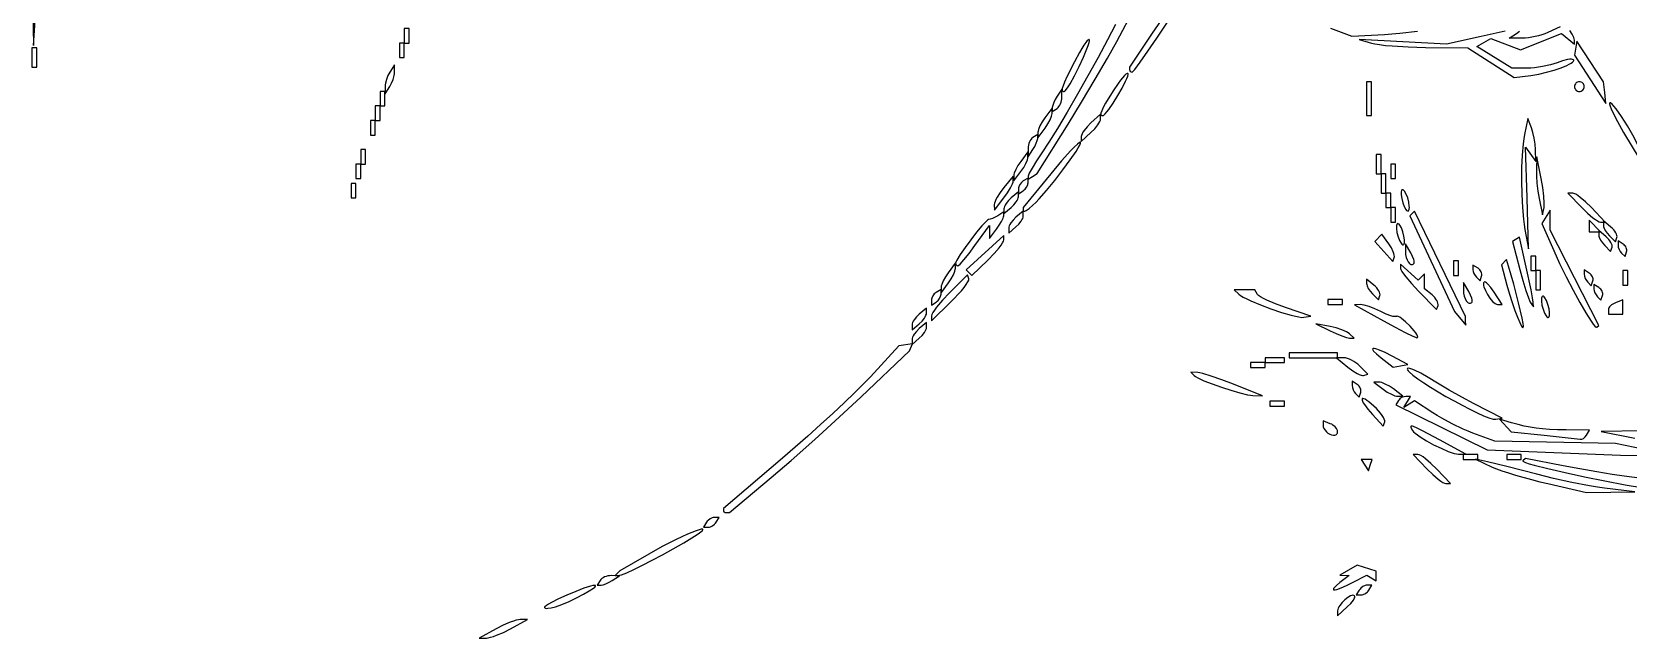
# Model space of a CAD drawing. Header units: millimetres. Extents: x 0.52 to 7.92, y 0.28 to 7.41.
# Drawn here: x 0.549 to 3.785, y 0.579 to 1.807 of the extents above; entities that cross this region are included whole.
import ezdxf

# ---------------------------------------------------------------- set-up
doc = ezdxf.new("R2010")
doc.units = ezdxf.units.MM
doc.header["$MEASUREMENT"] = 0

msp = doc.modelspace()

# ---------------------------------------------------------------- linework, layer by layer
at = {"flags": 128}
for points in [[(0.54902, 1.968074), (0.55208, 1.779412), (0.559443, 1.892157)], [(2.577734, 1.514275), (2.586841, 1.519903), (2.649581, 1.620246), (2.676782, 1.664501), (2.704467, 1.710822), (2.729396, 1.753715), (2.748327, 1.787685), (2.784333, 1.854782)], [(2.779334, 1.72549), (2.781236, 1.726893), (2.784814, 1.730915), (2.796168, 1.745684), (2.81174, 1.767543), (2.82987, 1.794235), (2.875582, 1.86298), (2.87068, 1.867882), (2.869944, 1.868025), (2.868764, 1.867466), (2.865176, 1.86437), (2.860123, 1.858856), (2.853813, 1.851185), (2.846453, 1.841618), (2.83825, 1.830416), (2.820144, 1.804157), (2.77451, 1.735529), (2.77451, 1.73051), (2.77489, 1.728561), (2.775927, 1.726965), (2.777461, 1.725886), (2.779334, 1.72549)], [(1.303922, 1.784314), (1.313725, 1.784314), (1.313725, 1.803922), (1.313725, 1.813725), (1.303922, 1.813725), (1.303922, 1.794118), (1.303922, 1.784314)], [(2.745713, 1.822074), (2.729424, 1.790549), (2.710496, 1.755292), (2.689916, 1.718029), (2.668672, 1.680483), (2.64775, 1.644379), (2.628137, 1.611441), (2.610821, 1.583393), (2.596789, 1.561959), (2.585854, 1.54556), (2.5769, 1.531204), (2.57085, 1.520439), (2.569202, 1.516887), (2.568627, 1.514812), (2.568627, 1.508647), (2.577734, 1.514275)], [(3.18205, 1.814434), (3.225162, 1.798069), (3.291503, 1.801844)], [(3.647059, 1.816873), (3.622088, 1.805495), (3.616531, 1.803213), (3.610301, 1.801089), (3.60361, 1.799171), (3.596668, 1.797504), (3.589686, 1.796134), (3.582877, 1.795107), (3.57645, 1.79447), (3.570617, 1.794268), (3.544118, 1.794418), (3.558824, 1.803922), (3.564921, 1.808187)], [(1.294118, 1.754902), (1.303922, 1.754902), (1.303922, 1.77451), (1.303922, 1.784314), (1.294118, 1.784314), (1.294118, 1.764706), (1.294118, 1.754902)], [(2.641992, 1.686275), (2.642841, 1.68656), (2.643909, 1.687394), (2.64663, 1.690564), (2.650017, 1.695501), (2.653934, 1.70192), (2.662812, 1.718067), (2.672167, 1.736736), (2.680908, 1.755652), (2.687938, 1.772544), (2.690471, 1.779521), (2.692166, 1.785139), (2.692886, 1.789115), (2.692838, 1.790399), (2.692495, 1.791165), (2.691865, 1.791407), (2.690996, 1.791136), (2.688605, 1.78915), (2.685445, 1.785389), (2.681639, 1.780037), (2.677311, 1.773279), (2.672583, 1.765297), (2.662424, 1.746399), (2.647244, 1.715689), (2.642484, 1.705171), (2.639444, 1.69739), (2.638, 1.691976), (2.637837, 1.690043), (2.638026, 1.688564), (2.638552, 1.687493), (2.639398, 1.686786), (2.64055, 1.686395), (2.641992, 1.686275)], [(3.535597, 1.808307), (3.487404, 1.797716), (3.417015, 1.781706), (3.240196, 1.791669), (3.264706, 1.784067), (3.271373, 1.78252), (3.280965, 1.781038), (3.293029, 1.779656), (3.307115, 1.77841), (3.339549, 1.776466), (3.37466, 1.775487), (3.460103, 1.77451), (3.553922, 1.714288), (3.588235, 1.718897)], [(3.291503, 1.801844), (3.306195, 1.802877), (3.322544, 1.804373), (3.35802, 1.808472)], [(3.588235, 1.718897), (3.603903, 1.721541), (3.619827, 1.725172), (3.63518, 1.729482), (3.649129, 1.734167), (3.660844, 1.738922), (3.665605, 1.74123), (3.669496, 1.743441), (3.672414, 1.745516), (3.674254, 1.747418), (3.674914, 1.749108), (3.674768, 1.749862), (3.674288, 1.750549), (3.672725, 1.75131), (3.67015, 1.75159), (3.666698, 1.751412), (3.662507, 1.750802), (3.652449, 1.748382), (3.641066, 1.744528), (3.634732, 1.742331), (3.627578, 1.740276), (3.61179, 1.736774), (3.595668, 1.734384), (3.588095, 1.733719), (3.581175, 1.733469), (3.549605, 1.733333), (3.47825, 1.777433), (3.506947, 1.793493), (3.566908, 1.77086), (3.650312, 1.803622), (3.676471, 1.781913), (3.676159, 1.790466), (3.675802, 1.792573), (3.674902, 1.795289), (3.67171, 1.802097), (3.667066, 1.809986)], [(3.737852, 1.683872), (3.735508, 1.705979), (3.681373, 1.787788), (3.676569, 1.759804), (3.740196, 1.661765), (3.737852, 1.683872)], [(0.54902, 1.735294), (0.558824, 1.735294), (0.558824, 1.754902), (0.558824, 1.77451), (0.54902, 1.77451), (0.54902, 1.754902), (0.54902, 1.735294)], [(1.27451, 1.696078), (1.2782, 1.702949), (1.281222, 1.710784), (1.283264, 1.71862), (1.28382, 1.722236), (1.284013, 1.72549), (1.284013, 1.740196), (1.27451, 1.72549), (1.27082, 1.71862), (1.267798, 1.710784), (1.265756, 1.702949), (1.2652, 1.699333), (1.265006, 1.696078), (1.265006, 1.681373), (1.27451, 1.696078)], [(2.720465, 1.637255), (2.721349, 1.637485), (2.722445, 1.638155), (2.725211, 1.640703), (2.728628, 1.644674), (2.732561, 1.649839), (2.741438, 1.662847), (2.750765, 1.677912), (2.759464, 1.693219), (2.766458, 1.706953), (2.768979, 1.712662), (2.77067, 1.717298), (2.771397, 1.720633), (2.771356, 1.721742), (2.771023, 1.722441), (2.770393, 1.722733), (2.769524, 1.72261), (2.76713, 1.721192), (2.763966, 1.71833), (2.760154, 1.714168), (2.755818, 1.70885), (2.751082, 1.70252), (2.740904, 1.687396), (2.725803, 1.662691), (2.720985, 1.653958), (2.717864, 1.64733), (2.716346, 1.642576), (2.716158, 1.64083), (2.716336, 1.639466), (2.716867, 1.638455), (2.71774, 1.637769), (2.718944, 1.637379), (2.720465, 1.637255)], [(1.254902, 1.656863), (1.264706, 1.656863), (1.264706, 1.676471), (1.264706, 1.686275), (1.254902, 1.686275), (1.254902, 1.666667), (1.254902, 1.656863)], [(2.627451, 1.651961), (2.629417, 1.653516), (2.631246, 1.655622), (2.632897, 1.658184), (2.634331, 1.66111), (2.635508, 1.664307), (2.636389, 1.667683), (2.636935, 1.671144), (2.637105, 1.674598), (2.636955, 1.691176), (2.627451, 1.676471), (2.623749, 1.670135), (2.620695, 1.663755), (2.618605, 1.658073), (2.617797, 1.653833), (2.617647, 1.645902), (2.627451, 1.651961)], [(3.254902, 1.637255), (3.264706, 1.637255), (3.264706, 1.656863), (3.264706, 1.676471), (3.264706, 1.696078), (3.264706, 1.705882), (3.254902, 1.705882), (3.254902, 1.686275), (3.254902, 1.666667), (3.254902, 1.647059), (3.254902, 1.637255)], [(3.686275, 1.686275), (3.688244, 1.686475), (3.690081, 1.687048), (3.691746, 1.687955), (3.693199, 1.689154), (3.694398, 1.690607), (3.695305, 1.692272), (3.695878, 1.694109), (3.696078, 1.696078), (3.695878, 1.698048), (3.695305, 1.699885), (3.694398, 1.70155), (3.693199, 1.703002), (3.691746, 1.704202), (3.690081, 1.705109), (3.688244, 1.705682), (3.686275, 1.705882), (3.684305, 1.705682), (3.682468, 1.705109), (3.680803, 1.704202), (3.67935, 1.703002), (3.678151, 1.70155), (3.677244, 1.699885), (3.676671, 1.698048), (3.676471, 1.696078), (3.676671, 1.694109), (3.677244, 1.692272), (3.678151, 1.690607), (3.67935, 1.689154), (3.680803, 1.687955), (3.682468, 1.687048), (3.684305, 1.686475), (3.686275, 1.686275)], [(1.245098, 1.627451), (1.254902, 1.627451), (1.254902, 1.647059), (1.254902, 1.656863), (1.245098, 1.656863), (1.245098, 1.637255), (1.245098, 1.627451)], [(2.603253, 1.612168), (2.608817, 1.620376), (2.613327, 1.628658), (2.616321, 1.636047), (2.617104, 1.639106), (2.617335, 1.64158), (2.617023, 1.651961), (2.602629, 1.63293), (2.597065, 1.624722), (2.592555, 1.61644), (2.589562, 1.609051), (2.588778, 1.605992), (2.588547, 1.603518), (2.588859, 1.593137), (2.603253, 1.612168)], [(3.811715, 1.557694), (3.811878, 1.558996), (3.811683, 1.560786), (3.810308, 1.565686), (3.807766, 1.572107), (3.80423, 1.579761), (3.794878, 1.597615), (3.783649, 1.616944), (3.77194, 1.635444), (3.761148, 1.650812), (3.756532, 1.656601), (3.752669, 1.660743), (3.749734, 1.66295), (3.748669, 1.663238), (3.747902, 1.662934), (3.747591, 1.66217), (3.747623, 1.660869), (3.748656, 1.656782), (3.750885, 1.650916), (3.754195, 1.643515), (3.763599, 1.625086), (3.775948, 1.603447), (3.808709, 1.548675), (3.811715, 1.557694)], [(1.235294, 1.598039), (1.245098, 1.598039), (1.245098, 1.617647), (1.245098, 1.627451), (1.235294, 1.627451), (1.235294, 1.607843), (1.235294, 1.598039)], [(2.696078, 1.602941), (2.703692, 1.610605), (2.709926, 1.618353), (2.712326, 1.621977), (2.714139, 1.625283), (2.715286, 1.628158), (2.715686, 1.63049), (2.715686, 1.640294), (2.696078, 1.622549), (2.688465, 1.614885), (2.68223, 1.607137), (2.679831, 1.603513), (2.678018, 1.600207), (2.676871, 1.597332), (2.676471, 1.595), (2.676471, 1.585196), (2.696078, 1.602941)], [(3.580284, 1.470588), (3.577234, 1.573529), (3.597739, 1.544118), (3.5972, 1.568627), (3.5964, 1.579655), (3.594619, 1.591563), (3.592121, 1.602917), (3.58917, 1.612286), (3.581679, 1.631435), (3.575153, 1.598806), (3.573644, 1.59009), (3.572348, 1.580202), (3.57039, 1.55754), (3.569273, 1.53208), (3.568991, 1.505079), (3.569537, 1.477798), (3.570906, 1.451495), (3.573092, 1.42743), (3.574489, 1.416631), (3.576088, 1.406863), (3.583333, 1.367647), (3.580284, 1.470588)], [(2.578431, 1.568627), (2.582133, 1.574963), (2.585187, 1.581343), (2.587277, 1.587025), (2.588085, 1.591265), (2.588235, 1.599196), (2.578431, 1.593137), (2.576465, 1.591582), (2.574637, 1.589476), (2.572985, 1.586914), (2.571551, 1.583988), (2.570374, 1.580791), (2.569493, 1.577415), (2.568948, 1.573954), (2.568778, 1.5705), (2.568928, 1.553922), (2.578431, 1.568627)], [(1.215686, 1.539216), (1.22549, 1.539216), (1.22549, 1.558824), (1.22549, 1.568627), (1.215686, 1.568627), (1.215686, 1.54902), (1.215686, 1.539216)], [(2.554233, 1.523933), (2.559798, 1.532141), (2.564308, 1.540423), (2.567301, 1.547812), (2.568085, 1.550871), (2.568316, 1.553344), (2.568004, 1.563725), (2.55361, 1.544695), (2.548045, 1.536486), (2.543536, 1.528205), (2.540542, 1.520815), (2.539759, 1.517757), (2.539527, 1.515283), (2.539839, 1.504902), (2.554233, 1.523933)], [(2.578365, 1.455822), (2.584219, 1.461464), (2.590934, 1.468523), (2.60623, 1.485944), (2.622816, 1.506188), (2.639256, 1.527357), (2.654115, 1.547553), (2.665957, 1.564879), (2.670297, 1.571872), (2.673345, 1.577436), (2.67492, 1.581333), (2.675099, 1.582583), (2.674843, 1.583327), (2.674106, 1.58342), (2.672821, 1.582815), (2.668732, 1.579643), (2.662824, 1.574071), (2.655344, 1.566363), (2.636653, 1.545585), (2.614635, 1.519406), (2.558824, 1.451088), (2.558824, 1.444613), (2.559222, 1.443673), (2.560365, 1.443494), (2.562173, 1.44403), (2.564564, 1.445235), (2.570778, 1.449467), (2.578365, 1.455822)], [(3.27451, 1.519608), (3.284314, 1.519608), (3.284314, 1.539216), (3.284314, 1.558824), (3.27451, 1.558824), (3.27451, 1.539216), (3.27451, 1.519608)], [(3.614838, 1.45098), (3.615253, 1.454835), (3.615293, 1.460172), (3.614343, 1.474326), (3.612179, 1.491513), (3.608994, 1.509804), (3.600188, 1.553922), (3.599113, 1.528186), (3.599242, 1.515583), (3.600387, 1.500291), (3.602356, 1.484241), (3.604958, 1.469363), (3.611876, 1.436275), (3.614838, 1.45098)], [(1.205882, 1.509804), (1.215686, 1.509804), (1.215686, 1.529412), (1.215686, 1.539216), (1.205882, 1.539216), (1.205882, 1.519608), (1.205882, 1.509804)], [(3.303922, 1.509804), (3.313725, 1.509804), (3.313725, 1.529412), (3.313725, 1.539216), (3.303922, 1.539216), (3.303922, 1.519608), (3.303922, 1.509804)], [(1.196078, 1.470588), (1.205882, 1.470588), (1.205882, 1.490196), (1.205882, 1.5), (1.196078, 1.5), (1.196078, 1.480392), (1.196078, 1.470588)], [(2.519608, 1.470588), (2.527043, 1.480879), (2.533116, 1.490778), (2.537201, 1.499161), (2.538302, 1.502432), (2.538672, 1.504902), (2.538563, 1.514706), (2.519282, 1.491561), (2.511812, 1.481693), (2.505728, 1.471934), (2.503401, 1.467447), (2.501655, 1.46341), (2.500568, 1.459963), (2.500218, 1.457247), (2.500436, 1.446078), (2.519608, 1.470588)], [(2.558824, 1.485294), (2.560793, 1.486711), (2.56263, 1.48842), (2.565748, 1.492453), (2.567854, 1.496872), (2.568427, 1.499064), (2.568627, 1.501157), (2.568627, 1.510961), (2.558824, 1.504902), (2.556854, 1.503485), (2.555017, 1.501776), (2.5519, 1.497743), (2.549793, 1.493324), (2.54922, 1.491132), (2.54902, 1.489039), (2.54902, 1.479235), (2.558824, 1.485294)], [(3.284314, 1.480392), (3.294118, 1.480392), (3.294118, 1.5), (3.294118, 1.519608), (3.284314, 1.519608), (3.284314, 1.5), (3.284314, 1.480392)], [(2.534314, 1.45098), (2.540024, 1.456493), (2.5447, 1.46248), (2.546499, 1.465426), (2.547859, 1.468219), (2.548719, 1.470771), (2.54902, 1.472989), (2.54902, 1.482793), (2.534314, 1.470588), (2.528604, 1.465076), (2.523928, 1.459089), (2.522128, 1.456143), (2.520768, 1.453349), (2.519908, 1.450798), (2.519608, 1.44858), (2.519608, 1.438776), (2.534314, 1.45098)], [(3.294118, 1.45098), (3.303922, 1.45098), (3.303922, 1.470588), (3.303922, 1.480392), (3.294118, 1.480392), (3.294118, 1.460784), (3.294118, 1.45098)], [(3.340026, 1.444601), (3.340874, 1.446016), (3.341401, 1.448168), (3.341614, 1.45095), (3.341522, 1.454257), (3.340447, 1.462014), (3.338235, 1.470588), (3.33525, 1.478389), (3.332069, 1.48404), (3.330524, 1.485894), (3.329072, 1.487011), (3.327762, 1.487326), (3.326641, 1.486772), (3.325793, 1.485357), (3.325266, 1.483205), (3.325052, 1.480422), (3.325145, 1.477116), (3.32622, 1.469358), (3.328431, 1.460784), (3.331417, 1.452984), (3.334598, 1.447333), (3.336143, 1.445479), (3.337594, 1.444361), (3.338904, 1.444046), (3.340026, 1.444601)], [(3.729159, 1.421569), (3.738963, 1.421569), (3.710784, 1.45098), (3.69907, 1.4624), (3.688004, 1.471752), (3.683103, 1.475351), (3.678832, 1.478071), (3.675347, 1.479792), (3.672802, 1.480392), (3.662998, 1.480392), (3.691176, 1.45098), (3.702891, 1.43956), (3.713957, 1.430208), (3.718858, 1.426609), (3.723129, 1.423889), (3.726614, 1.422169), (3.729159, 1.421569)], [(2.426409, 1.333333), (2.427983, 1.334164), (2.430614, 1.336544), (2.438485, 1.345285), (2.448897, 1.358222), (2.460723, 1.37402), (2.490196, 1.414707), (2.490196, 1.388409), (2.50459, 1.40744), (2.510204, 1.415455), (2.514848, 1.42321), (2.518039, 1.429821), (2.51894, 1.43242), (2.519296, 1.434402), (2.519608, 1.442334), (2.507353, 1.434552), (2.50207, 1.431519), (2.496747, 1.429013), (2.492001, 1.427293), (2.488455, 1.426621), (2.486575, 1.425701), (2.483614, 1.423147), (2.475114, 1.414009), (2.464281, 1.400958), (2.452443, 1.385746), (2.440926, 1.370125), (2.431056, 1.355846), (2.424162, 1.34466), (2.422245, 1.340775), (2.421569, 1.33832), (2.421951, 1.336384), (2.422991, 1.334798), (2.42453, 1.333727), (2.426409, 1.333333)], [(2.544118, 1.411765), (2.549828, 1.417277), (2.554504, 1.423264), (2.556303, 1.42621), (2.557663, 1.429004), (2.558523, 1.431555), (2.558824, 1.433773), (2.558824, 1.443577), (2.544118, 1.431373), (2.538408, 1.42586), (2.533732, 1.419873), (2.531932, 1.416927), (2.530572, 1.414134), (2.529712, 1.411582), (2.529412, 1.409364), (2.529412, 1.39956), (2.544118, 1.411765)], [(3.303922, 1.421569), (3.313725, 1.421569), (3.313725, 1.441176), (3.313725, 1.45098), (3.303922, 1.45098), (3.303922, 1.431373), (3.303922, 1.421569)], [(3.455711, 1.221532), (3.45554, 1.230392), (3.352096, 1.443599), (3.342878, 1.434381), (3.432962, 1.24029), (3.455882, 1.212673), (3.455711, 1.221532)], [(3.721662, 1.20859), (3.725532, 1.21246), (3.627451, 1.405104), (3.627151, 1.446078), (3.610034, 1.419054), (3.634277, 1.363939), (3.646322, 1.337707), (3.659688, 1.310504), (3.673553, 1.283789), (3.687098, 1.259021), (3.699502, 1.237658), (3.709944, 1.22116), (3.714173, 1.21519), (3.717604, 1.210984), (3.720134, 1.208723), (3.72103, 1.208379), (3.721662, 1.20859)], [(3.717647, 1.401961), (3.729412, 1.401961), (3.705882, 1.42549), (3.705882, 1.401961), (3.717647, 1.401961)], [(3.762459, 1.390318), (3.762735, 1.39232), (3.762399, 1.39468), (3.761501, 1.397312), (3.760091, 1.400127), (3.758219, 1.40304), (3.755934, 1.405963), (3.753287, 1.40881), (3.750327, 1.411494), (3.735294, 1.42397), (3.735294, 1.414926), (3.735542, 1.412862), (3.736251, 1.410457), (3.738858, 1.404975), (3.742716, 1.399174), (3.747426, 1.39375), (3.759559, 1.381618), (3.762459, 1.390318)], [(2.4871, 1.344888), (2.499722, 1.357834), (2.510059, 1.36979), (2.514037, 1.374982), (2.517043, 1.379428), (2.518944, 1.382962), (2.519608, 1.385417), (2.519608, 1.394438), (2.442867, 1.325107), (2.454593, 1.313381), (2.4871, 1.344888)], [(3.311156, 1.350134), (3.311439, 1.352234), (3.311149, 1.35495), (3.310332, 1.358169), (3.309034, 1.361777), (3.30518, 1.369708), (3.299953, 1.377832), (3.285917, 1.397028), (3.271362, 1.382473), (3.308322, 1.341633), (3.311156, 1.350134)], [(3.330222, 1.375973), (3.33107, 1.377388), (3.331597, 1.37954), (3.331811, 1.382323), (3.331718, 1.385629), (3.330643, 1.393387), (3.328431, 1.401961), (3.325446, 1.409761), (3.322265, 1.415412), (3.32072, 1.417266), (3.319269, 1.418384), (3.317958, 1.418699), (3.316837, 1.418144), (3.315989, 1.416729), (3.315462, 1.414577), (3.315248, 1.411795), (3.315341, 1.408488), (3.316416, 1.400731), (3.318627, 1.392157), (3.321613, 1.384357), (3.324794, 1.378705), (3.326339, 1.376851), (3.32779, 1.375734), (3.3291, 1.375419), (3.330222, 1.375973)], [(3.752655, 1.37071), (3.752931, 1.372712), (3.752595, 1.375072), (3.751697, 1.377704), (3.750287, 1.380519), (3.748415, 1.383432), (3.746131, 1.386355), (3.743483, 1.389202), (3.740523, 1.391886), (3.72549, 1.404362), (3.72549, 1.395318), (3.725738, 1.393254), (3.726448, 1.390849), (3.729054, 1.385367), (3.732912, 1.379567), (3.737623, 1.374142), (3.749755, 1.36201), (3.752655, 1.37071)], [(3.350572, 1.3375), (3.351197, 1.338702), (3.351369, 1.34053), (3.351114, 1.342892), (3.350458, 1.345698), (3.348045, 1.352283), (3.344334, 1.359559), (3.33393, 1.377451), (3.333631, 1.361928), (3.333983, 1.355853), (3.335168, 1.350169), (3.33702, 1.345111), (3.339377, 1.340917), (3.342075, 1.337822), (3.3435, 1.336761), (3.344949, 1.336064), (3.346401, 1.335759), (3.347836, 1.335877), (3.349233, 1.336448), (3.350572, 1.3375)], [(3.592624, 1.259804), (3.591352, 1.268401), (3.58827, 1.284562), (3.578523, 1.33032), (3.564937, 1.391033), (3.550883, 1.382347), (3.565599, 1.325977), (3.571818, 1.303317), (3.577875, 1.283287), (3.583075, 1.268059), (3.585138, 1.262924), (3.586726, 1.259804), (3.593137, 1.25), (3.592624, 1.259804)], [(3.782176, 1.361234), (3.782603, 1.363276), (3.782594, 1.365433), (3.782178, 1.367639), (3.781385, 1.36983), (3.780244, 1.37194), (3.778785, 1.373903), (3.777036, 1.375655), (3.775027, 1.377131), (3.764706, 1.38351), (3.764706, 1.374762), (3.76527, 1.370801), (3.766806, 1.366483), (3.769079, 1.36233), (3.771855, 1.358864), (3.779003, 1.351716), (3.782176, 1.361234)], [(2.407175, 1.298442), (2.412739, 1.306651), (2.417249, 1.314932), (2.420242, 1.322322), (2.421026, 1.32538), (2.421257, 1.327854), (2.420945, 1.338235), (2.406551, 1.319205), (2.400987, 1.310996), (2.396477, 1.302715), (2.393483, 1.295325), (2.3927, 1.292267), (2.392469, 1.289793), (2.39278, 1.279412), (2.407175, 1.298442)], [(3.399719, 1.253078), (3.399994, 1.255078), (3.399657, 1.257435), (3.398758, 1.260064), (3.397348, 1.262877), (3.395475, 1.265788), (3.39319, 1.268709), (3.390542, 1.271555), (3.387581, 1.274239), (3.372549, 1.286715), (3.372549, 1.316993), (3.359434, 1.303879), (3.323529, 1.336372), (3.323529, 1.327913), (3.324277, 1.325448), (3.326421, 1.321667), (3.32981, 1.31676), (3.334295, 1.310915), (3.345947, 1.297164), (3.360177, 1.281924), (3.396824, 1.244394), (3.399719, 1.253078)], [(3.431373, 1.313725), (3.441176, 1.313725), (3.441176, 1.333333), (3.441176, 1.343137), (3.431373, 1.343137), (3.431373, 1.323529), (3.431373, 1.313725)], [(3.488058, 1.312214), (3.488485, 1.314257), (3.488476, 1.316413), (3.48806, 1.31862), (3.487267, 1.32081), (3.486126, 1.32292), (3.484667, 1.324884), (3.482918, 1.326636), (3.48091, 1.328112), (3.470588, 1.334491), (3.470588, 1.325742), (3.471152, 1.321781), (3.472688, 1.317463), (3.474961, 1.313311), (3.477737, 1.309845), (3.484886, 1.302696), (3.488058, 1.312214)], [(3.57297, 1.210784), (3.572365, 1.216622), (3.57036, 1.227157), (3.563148, 1.258267), (3.553336, 1.296011), (3.542929, 1.332286), (3.538754, 1.345944), (3.528123, 1.335313), (3.539277, 1.293888), (3.544422, 1.275883), (3.549909, 1.258552), (3.555433, 1.242647), (3.560691, 1.228918), (3.565378, 1.218117), (3.56919, 1.210993), (3.570672, 1.209045), (3.571822, 1.208299), (3.57226, 1.208405), (3.5726, 1.208847), (3.57297, 1.210784)], [(3.588235, 1.323529), (3.598039, 1.323529), (3.598039, 1.343137), (3.598039, 1.352941), (3.588235, 1.352941), (3.588235, 1.333333), (3.588235, 1.323529)], [(2.411881, 1.259917), (2.419725, 1.267802), (2.426934, 1.275486), (2.433357, 1.282777), (2.438845, 1.289484), (2.443247, 1.295415), (2.446414, 1.300379), (2.448195, 1.304183), (2.448519, 1.305591), (2.448441, 1.306637), (2.44567, 1.314951), (2.409109, 1.278391), (2.394914, 1.263393), (2.383289, 1.249585), (2.378815, 1.243607), (2.375434, 1.2385), (2.373295, 1.234458), (2.372549, 1.23167), (2.372549, 1.221511), (2.411881, 1.259917)], [(3.282067, 1.272671), (3.282342, 1.274673), (3.282007, 1.277033), (3.281109, 1.279665), (3.279699, 1.28248), (3.277827, 1.285393), (3.275542, 1.288316), (3.272895, 1.291163), (3.269934, 1.293847), (3.254902, 1.306322), (3.254902, 1.297279), (3.25515, 1.295215), (3.255859, 1.29281), (3.258466, 1.287328), (3.262324, 1.281527), (3.267034, 1.276103), (3.279167, 1.263971), (3.282067, 1.272671)], [(3.468219, 1.259069), (3.468844, 1.260271), (3.469016, 1.262098), (3.468761, 1.264461), (3.468105, 1.267267), (3.465692, 1.273851), (3.461981, 1.281127), (3.451577, 1.29902), (3.451279, 1.283497), (3.45163, 1.277422), (3.452815, 1.271737), (3.454667, 1.26668), (3.457024, 1.262486), (3.459722, 1.259391), (3.461147, 1.25833), (3.462596, 1.257632), (3.464048, 1.257328), (3.465483, 1.257446), (3.46688, 1.258016), (3.468219, 1.259069)], [(3.520179, 1.254902), (3.529864, 1.254902), (3.513604, 1.279718), (3.506946, 1.289009), (3.500837, 1.295961), (3.4982, 1.29835), (3.495955, 1.299903), (3.494185, 1.300536), (3.492976, 1.300165), (3.492043, 1.298538), (3.49175, 1.296271), (3.492034, 1.293467), (3.492833, 1.290229), (3.495733, 1.28286), (3.499955, 1.274988), (3.505005, 1.267433), (3.510388, 1.26102), (3.51305, 1.258497), (3.515611, 1.256568), (3.518007, 1.255336), (3.520179, 1.254902)], [(3.598039, 1.284314), (3.607843, 1.284314), (3.607843, 1.303922), (3.607843, 1.323529), (3.598039, 1.323529), (3.598039, 1.303922), (3.598039, 1.284314)], [(3.713549, 1.30241), (3.713975, 1.304453), (3.713966, 1.306609), (3.71355, 1.308816), (3.712757, 1.311006), (3.711617, 1.313116), (3.710157, 1.31508), (3.708408, 1.316832), (3.7064, 1.318308), (3.696078, 1.324687), (3.696078, 1.315938), (3.696643, 1.311977), (3.698178, 1.307659), (3.700451, 1.303507), (3.703227, 1.300041), (3.710376, 1.292892), (3.713549, 1.30241)], [(3.733156, 1.272999), (3.733583, 1.275041), (3.733574, 1.277198), (3.733158, 1.279404), (3.732365, 1.281595), (3.731224, 1.283704), (3.729765, 1.285668), (3.728016, 1.28742), (3.726008, 1.288896), (3.715686, 1.295275), (3.715686, 1.286526), (3.71625, 1.282565), (3.717786, 1.278248), (3.720059, 1.274095), (3.722835, 1.270629), (3.729984, 1.26348), (3.733156, 1.272999)], [(3.77451, 1.294118), (3.784314, 1.294118), (3.784314, 1.313725), (3.784314, 1.323529), (3.77451, 1.323529), (3.77451, 1.303922), (3.77451, 1.294118)], [(2.382353, 1.259804), (2.384322, 1.261221), (2.38616, 1.26293), (2.389277, 1.266963), (2.391383, 1.271382), (2.391957, 1.273574), (2.392157, 1.275667), (2.392157, 1.285471), (2.382353, 1.279412), (2.380384, 1.277995), (2.378546, 1.276286), (2.375429, 1.272253), (2.373323, 1.267833), (2.372749, 1.265642), (2.372549, 1.263549), (2.372549, 1.253745), (2.382353, 1.259804)], [(3.127451, 1.228812), (3.142157, 1.231351), (3.090802, 1.248778), (3.07042, 1.256259), (3.052888, 1.263746), (3.045775, 1.267219), (3.040075, 1.270369), (3.036023, 1.273085), (3.03385, 1.275259), (3.028255, 1.284314), (2.986275, 1.284314), (2.995588, 1.275707), (2.999357, 1.272872), (3.004888, 1.26961), (3.011931, 1.266009), (3.020238, 1.262158), (3.039639, 1.254063), (3.061093, 1.246035), (3.0826, 1.238785), (3.102161, 1.233024), (3.110588, 1.230924), (3.117778, 1.229463), (3.123482, 1.228729), (3.127451, 1.228812)], [(3.176471, 1.254902), (3.196078, 1.254902), (3.205882, 1.254902), (3.205882, 1.264706), (3.186275, 1.264706), (3.176471, 1.264706), (3.176471, 1.254902)], [(3.624339, 1.228914), (3.625187, 1.23033), (3.625715, 1.232482), (3.625928, 1.235264), (3.625835, 1.23857), (3.624761, 1.246328), (3.622549, 1.254902), (3.619564, 1.262702), (3.616383, 1.268354), (3.614838, 1.270208), (3.613386, 1.271325), (3.612076, 1.27164), (3.610955, 1.271086), (3.610107, 1.26967), (3.60958, 1.267518), (3.609366, 1.264736), (3.609459, 1.26143), (3.610533, 1.253672), (3.612745, 1.245098), (3.61573, 1.237298), (3.618911, 1.231646), (3.620457, 1.229792), (3.621908, 1.228675), (3.623218, 1.22836), (3.624339, 1.228914)], [(3.759804, 1.235294), (3.77451, 1.235294), (3.77451, 1.26409), (3.759804, 1.258447), (3.75685, 1.257135), (3.754094, 1.255565), (3.751596, 1.253797), (3.749418, 1.25189), (3.747618, 1.249903), (3.746258, 1.247894), (3.745398, 1.245923), (3.745098, 1.244049), (3.745098, 1.235294), (3.759804, 1.235294)], [(2.348039, 1.215686), (2.353749, 1.221199), (2.358425, 1.227186), (2.360225, 1.230132), (2.361585, 1.232925), (2.362445, 1.235476), (2.362745, 1.237695), (2.362745, 1.247499), (2.348039, 1.235294), (2.342329, 1.229782), (2.337653, 1.223795), (2.335854, 1.220849), (2.334494, 1.218055), (2.333633, 1.215504), (2.333333, 1.213285), (2.333333, 1.203481), (2.348039, 1.215686)], [(3.357101, 1.187415), (3.358452, 1.187686), (3.358806, 1.188903), (3.358219, 1.190973), (3.356748, 1.193798), (3.354451, 1.197284), (3.351385, 1.201334), (3.343174, 1.210746), (3.333894, 1.219894), (3.325624, 1.226715), (3.322148, 1.229046), (3.319262, 1.23055), (3.317079, 1.231143), (3.316287, 1.231073), (3.315712, 1.230745), (3.314248, 1.230138), (3.311791, 1.230138), (3.308471, 1.230702), (3.304422, 1.231791), (3.294659, 1.235382), (3.283558, 1.240587), (3.271804, 1.246124), (3.260264, 1.250616), (3.250266, 1.253604), (3.246258, 1.25439), (3.243134, 1.254626), (3.230392, 1.254351), (3.289216, 1.221453), (3.312771, 1.20859), (3.333422, 1.197884), (3.348941, 1.190454), (3.35408, 1.188316), (3.357101, 1.187415)], [(2.348039, 1.186275), (2.353749, 1.191787), (2.358425, 1.197774), (2.360225, 1.20072), (2.361585, 1.203514), (2.362445, 1.206065), (2.362745, 1.208283), (2.362745, 1.218087), (2.348039, 1.205882), (2.342329, 1.20037), (2.337653, 1.194383), (2.335854, 1.191437), (2.334494, 1.188643), (2.333633, 1.186092), (2.333333, 1.183874), (2.333333, 1.17407), (2.348039, 1.186275)], [(3.220098, 1.186717), (3.229412, 1.186275), (3.220098, 1.195385), (3.217627, 1.19733), (3.214161, 1.199368), (3.204881, 1.203479), (3.193527, 1.207233), (3.181373, 1.210146), (3.151961, 1.215798), (3.181373, 1.201478), (3.193527, 1.195883), (3.204881, 1.191235), (3.214161, 1.188018), (3.217627, 1.187098), (3.220098, 1.186717)], [(1.957136, 0.833333), (1.963292, 0.833333), (2.047822, 0.904144), (2.08838, 0.938977), (2.136321, 0.981474), (2.185655, 1.026261), (2.230392, 1.067961), (2.328431, 1.160968), (2.334443, 1.174899), (2.306744, 1.170833), (2.24896, 1.108412), (2.234902, 1.093787), (2.217047, 1.076112), (2.196128, 1.056061), (2.172872, 1.03431), (2.148009, 1.011534), (2.12227, 0.988408), (2.096383, 0.965607), (2.071078, 0.943806), (1.95098, 0.841622), (1.95098, 0.837478), (1.951466, 0.835868), (1.952789, 0.834551), (1.954746, 0.83366), (1.957136, 0.833333)], [(3.323529, 1.130469), (3.338235, 1.133339), (3.306859, 1.150003), (3.292624, 1.157235), (3.281412, 1.162258), (3.273343, 1.165088), (3.270524, 1.165685), (3.268536, 1.165741), (3.267393, 1.165256), (3.26711, 1.164234), (3.267702, 1.162675), (3.269185, 1.160583), (3.274879, 1.154805), (3.284314, 1.146915), (3.308824, 1.127599), (3.323529, 1.130469)], [(3.019608, 1.127451), (3.039216, 1.127451), (3.04902, 1.127451), (3.04902, 1.137255), (3.029412, 1.137255), (3.019608, 1.137255), (3.019608, 1.127451)], [(3.04902, 1.137255), (3.068627, 1.137255), (3.088235, 1.137255), (3.088235, 1.147059), (3.068627, 1.147059), (3.04902, 1.147059), (3.04902, 1.137255)], [(3.098039, 1.147059), (3.117647, 1.147059), (3.137255, 1.147059), (3.156863, 1.147059), (3.176471, 1.147059), (3.196078, 1.147059), (3.196078, 1.156863), (3.176471, 1.156863), (3.156863, 1.156863), (3.137255, 1.156863), (3.117647, 1.156863), (3.098039, 1.156863), (3.098039, 1.147059)], [(3.248862, 1.11108), (3.257528, 1.11362), (3.240809, 1.13034), (3.237142, 1.133698), (3.233126, 1.136831), (3.228891, 1.139671), (3.224568, 1.142148), (3.220286, 1.144193), (3.216177, 1.14574), (3.212371, 1.146718), (3.208998, 1.147059), (3.193906, 1.147059), (3.217051, 1.127799), (3.226722, 1.120521), (3.235943, 1.114943), (3.240059, 1.112963), (3.243671, 1.111613), (3.246649, 1.110962), (3.248862, 1.11108)], [(3.02451, 1.070629), (3.044118, 1.070009), (2.985294, 1.093322), (2.961358, 1.102414), (2.93967, 1.109936), (2.922616, 1.115105), (2.916572, 1.116564), (2.912582, 1.117141), (2.898693, 1.117647), (2.905328, 1.111012), (2.90811, 1.10888), (2.912483, 1.106368), (2.92517, 1.100484), (2.941729, 1.093923), (2.9605, 1.087245), (2.979823, 1.081015), (2.998039, 1.075794), (3.013488, 1.072144), (3.019656, 1.071085), (3.02451, 1.070629)], [(3.517236, 1.022348), (3.52957, 1.02451), (3.473118, 1.053922), (3.448282, 1.067195), (3.422391, 1.081595), (3.398509, 1.095384), (3.379703, 1.106827), (3.364955, 1.115554), (3.352126, 1.121948), (3.346861, 1.124081), (3.342591, 1.125403), (3.339491, 1.125838), (3.338432, 1.1257), (3.33773, 1.125312), (3.337301, 1.124122), (3.337858, 1.122459), (3.339341, 1.120357), (3.341692, 1.11785), (3.348754, 1.111761), (3.358569, 1.104464), (3.370657, 1.096233), (3.384542, 1.087341), (3.399748, 1.078064), (3.415795, 1.068674), (3.432208, 1.059445), (3.448509, 1.050651), (3.464221, 1.042565), (3.478866, 1.035462), (3.491967, 1.029615), (3.503047, 1.025298), (3.511629, 1.022784), (3.514834, 1.02229), (3.517236, 1.022348)], [(3.24296, 1.07692), (3.243387, 1.078962), (3.243378, 1.081119), (3.242962, 1.083326), (3.242169, 1.085516), (3.241028, 1.087626), (3.239569, 1.08959), (3.23782, 1.091342), (3.235812, 1.092817), (3.22549, 1.099196), (3.22549, 1.090448), (3.226054, 1.086487), (3.22759, 1.082169), (3.229863, 1.078017), (3.232639, 1.074551), (3.239788, 1.067402), (3.24296, 1.07692)], [(3.31805, 1.068939), (3.328431, 1.069251), (3.309401, 1.083645), (3.301192, 1.089209), (3.292911, 1.093719), (3.285521, 1.096713), (3.282463, 1.097496), (3.279989, 1.097727), (3.269608, 1.097416), (3.288639, 1.083022), (3.296847, 1.077457), (3.305128, 1.072947), (3.312518, 1.069954), (3.315577, 1.06917), (3.31805, 1.068939)], [(3.877451, 0.948701), (3.759804, 0.973423), (3.514706, 0.977987), (3.470588, 0.994277), (3.460969, 0.998049), (3.45053, 1.002534), (3.42853, 1.012977), (3.407252, 1.024265), (3.397717, 1.029808), (3.389362, 1.035061), (3.352254, 1.059556), (3.330304, 1.04599), (3.344294, 1.068627), (3.334491, 1.068627), (3.330274, 1.067964), (3.32604, 1.066158), (3.322281, 1.063484), (3.320734, 1.061908), (3.31949, 1.060219), (3.314294, 1.051811), (3.499217, 0.960622), (3.769608, 0.949909), (3.813725, 0.948906)], [(3.058824, 1.04902), (3.078431, 1.04902), (3.088235, 1.04902), (3.088235, 1.058824), (3.068627, 1.058824), (3.058824, 1.058824), (3.058824, 1.04902)], [(3.291661, 1.017139), (3.291726, 1.01932), (3.290812, 1.022271), (3.289009, 1.02586), (3.286407, 1.029959), (3.283095, 1.034436), (3.279162, 1.039163), (3.2747, 1.044008), (3.269796, 1.048843), (3.259679, 1.057659), (3.255628, 1.060666), (3.252257, 1.062786), (3.249571, 1.064054), (3.247576, 1.064506), (3.246279, 1.064177), (3.245686, 1.063103), (3.245801, 1.061318), (3.246631, 1.058858), (3.248183, 1.05576), (3.250461, 1.052057), (3.257222, 1.04298), (3.266963, 1.031912), (3.288827, 1.008638), (3.291661, 1.017139)], [(3.187908, 0.990196), (3.190291, 0.990391), (3.192246, 0.990946), (3.193786, 0.991821), (3.194923, 0.992975), (3.195668, 0.994364), (3.196033, 0.995949), (3.19603, 0.997686), (3.19567, 0.999535), (3.193929, 1.003401), (3.190903, 1.007214), (3.186686, 1.010641), (3.184161, 1.012106), (3.181373, 1.013349), (3.166667, 1.018992), (3.166667, 1.01113), (3.167154, 1.007297), (3.168528, 1.003549), (3.170654, 1.000016), (3.1734, 0.996832), (3.176631, 0.994126), (3.180216, 0.99203), (3.184019, 0.990677), (3.187908, 0.990196)], [(3.441176, 0.951591), (3.455882, 0.951336), (3.402845, 0.98057), (3.368515, 0.999163), (3.357608, 1.004632), (3.350287, 1.007757), (3.347834, 1.008488), (3.346114, 1.008692), (3.345071, 1.008387), (3.34465, 1.007592), (3.344797, 1.006328), (3.345457, 1.004613), (3.348096, 0.999908), (3.350311, 0.997152), (3.353735, 0.993983), (3.358212, 0.990482), (3.363586, 0.986729), (3.376399, 0.978793), (3.390925, 0.970824), (3.405915, 0.963472), (3.42012, 0.957383), (3.426537, 0.955015), (3.43229, 0.953207), (3.437222, 0.952038), (3.441176, 0.951591)], [(3.688147, 0.981784), (3.689631, 0.981705), (3.691255, 0.982017), (3.694711, 0.983681), (3.698093, 0.986499), (3.70098, 0.990196), (3.70704, 1), (3.659892, 1.000817), (3.641815, 1.001257), (3.625985, 1.001951), (3.611881, 1.002966), (3.598982, 1.004371), (3.586768, 1.006232), (3.574717, 1.008619), (3.562308, 1.011598), (3.54902, 1.015237), (3.52451, 1.022275), (3.548379, 0.996719), (3.614876, 0.989947), (3.663829, 0.984756), (3.688147, 0.981784)], [(3.813725, 0.998795), (3.730392, 0.997419), (3.79902, 0.984167)], [(3.262416, 0.929404), (3.26634, 0.941176), (3.243941, 0.941176), (3.258492, 0.917632), (3.262416, 0.929404)], [(3.415433, 0.892157), (3.425237, 0.892157), (3.397059, 0.921569), (3.385344, 0.932989), (3.374278, 0.942341), (3.369378, 0.94594), (3.365107, 0.94866), (3.361621, 0.95038), (3.359077, 0.95098), (3.349273, 0.95098), (3.377451, 0.921569), (3.389166, 0.910149), (3.400232, 0.900797), (3.405132, 0.897198), (3.409403, 0.894478), (3.412889, 0.892757), (3.415433, 0.892157)], [(3.45098, 0.941176), (3.470588, 0.941176), (3.480392, 0.941176), (3.480392, 0.95098), (3.460784, 0.95098), (3.45098, 0.95098), (3.45098, 0.941176)], [(3.75, 0.874619), (3.79902, 0.875035), (3.737022, 0.883081), (3.723032, 0.8851), (3.707012, 0.887761), (3.67113, 0.894554), (3.63388, 0.902551), (3.599767, 0.910841), (3.539417, 0.926354), (3.5, 0.935969), (3.47549, 0.941383), (3.509804, 0.925537), (3.518298, 0.921992), (3.529316, 0.917984), (3.542397, 0.913652), (3.557077, 0.909134), (3.589388, 0.900087), (3.606093, 0.895835), (3.622549, 0.891947), (3.70098, 0.874202), (3.75, 0.874619)], [(3.539216, 0.941176), (3.558824, 0.941176), (3.568627, 0.941176), (3.568627, 0.95098), (3.54902, 0.95098), (3.539216, 0.95098), (3.539216, 0.941176)], [(3.823529, 0.900759), (3.776961, 0.906937), (3.752819, 0.910507), (3.721511, 0.915661), (3.687086, 0.921708), (3.653591, 0.927959), (3.576789, 0.942802), (3.571919, 0.937932), (3.571921, 0.937382), (3.572828, 0.936667), (3.577191, 0.934774), (3.584676, 0.932327), (3.594956, 0.929399), (3.622576, 0.922395), (3.657413, 0.91435), (3.696829, 0.905852), (3.738187, 0.897487), (3.778849, 0.889845), (3.816176, 0.883512)], [(1.920411, 0.803922), (1.922505, 0.804122), (1.924696, 0.804695), (1.929115, 0.806801), (1.933148, 0.809919), (1.934857, 0.811756), (1.936275, 0.813725), (1.942334, 0.823529), (1.93253, 0.823529), (1.930437, 0.823329), (1.928245, 0.822756), (1.923826, 0.82065), (1.919793, 0.817532), (1.918084, 0.815695), (1.916667, 0.813725), (1.910608, 0.803922), (1.920411, 0.803922)], [(1.738626, 0.705882), (1.740958, 0.706265), (1.744541, 0.707379), (1.755061, 0.711606), (1.769393, 0.718164), (1.786747, 0.726658), (1.80633, 0.736689), (1.827352, 0.747862), (1.849019, 0.759779), (1.870541, 0.772042), (1.892296, 0.785251), (1.899763, 0.790257), (1.905058, 0.794215), (1.908258, 0.797137), (1.90944, 0.799037), (1.909297, 0.799608), (1.908679, 0.799928), (1.906053, 0.799823), (1.901639, 0.798734), (1.895512, 0.796675), (1.878428, 0.789698), (1.855414, 0.778995), (1.827083, 0.764671), (1.740686, 0.71512), (1.731373, 0.705882), (1.738626, 0.705882)], [(3.189212, 0.676782), (3.191383, 0.677028), (3.194561, 0.677853), (3.20333, 0.681), (3.214304, 0.685736), (3.226265, 0.691577), (3.255478, 0.706684), (3.27451, 0.694921), (3.27451, 0.714365), (3.23569, 0.726686), (3.20098, 0.706479), (3.219434, 0.705882), (3.200403, 0.691488), (3.193633, 0.685875), (3.189266, 0.681231), (3.188099, 0.679423), (3.18767, 0.678039), (3.188026, 0.677139), (3.189212, 0.676782)], [(1.610294, 0.642741), (1.623487, 0.647425), (1.638135, 0.653595), (1.653047, 0.66061), (1.667035, 0.667826), (1.678911, 0.6746), (1.687485, 0.68029), (1.690162, 0.682527), (1.691568, 0.684251), (1.691748, 0.684896), (1.691554, 0.685383), (1.689972, 0.685841), (1.686506, 0.685504), (1.681553, 0.684353), (1.668129, 0.680026), (1.651587, 0.673692), (1.633817, 0.666183), (1.616709, 0.658332), (1.602149, 0.650969), (1.596416, 0.647731), (1.592029, 0.644927), (1.589223, 0.642661), (1.588487, 0.641763), (1.588235, 0.641037), (1.588686, 0.640151), (1.589976, 0.639593), (1.592016, 0.639356), (1.594715, 0.639433), (1.601729, 0.640501), (1.610294, 0.642741)], [(1.702853, 0.686425), (1.707093, 0.687233), (1.712774, 0.689322), (1.719154, 0.692376), (1.72549, 0.696078), (1.740196, 0.705582), (1.723618, 0.705732), (1.720164, 0.705562), (1.716703, 0.705017), (1.713327, 0.704136), (1.71013, 0.702958), (1.707203, 0.701524), (1.704641, 0.699873), (1.702536, 0.698045), (1.70098, 0.696078), (1.694921, 0.686275), (1.702853, 0.686425)], [(3.243941, 0.666667), (3.246034, 0.666867), (3.248226, 0.66744), (3.252645, 0.669547), (3.256678, 0.672664), (3.258387, 0.674501), (3.259804, 0.676471), (3.265863, 0.686275), (3.256059, 0.686275), (3.253966, 0.686074), (3.251774, 0.685501), (3.247355, 0.683395), (3.243322, 0.680277), (3.241613, 0.67844), (3.240196, 0.676471), (3.234137, 0.666667), (3.243941, 0.666667)], [(3.215746, 0.642211), (3.22301, 0.649495), (3.228249, 0.65617), (3.229955, 0.659048), (3.230972, 0.661496), (3.231237, 0.663423), (3.230689, 0.664736), (3.229215, 0.665618), (3.227311, 0.665835), (3.225049, 0.665452), (3.222502, 0.664531), (3.216843, 0.661327), (3.210913, 0.656732), (3.205293, 0.651249), (3.20056, 0.645384), (3.198708, 0.642467), (3.197295, 0.639645), (3.196395, 0.636979), (3.196078, 0.634535), (3.196078, 0.624412), (3.215746, 0.642211)], [(1.470588, 0.579253), (1.474243, 0.579637), (1.479006, 0.580736), (1.484677, 0.582473), (1.491054, 0.584772), (1.505124, 0.590745), (1.519608, 0.598039), (1.553922, 0.616825), (1.539216, 0.616825), (1.535561, 0.616442), (1.530798, 0.615343), (1.525127, 0.613606), (1.51875, 0.611307), (1.50468, 0.605333), (1.490196, 0.598039), (1.455882, 0.579253), (1.470588, 0.579253)]]:
    msp.add_lwpolyline(points, dxfattribs=at)

doc.saveas('drawing.dxf')
